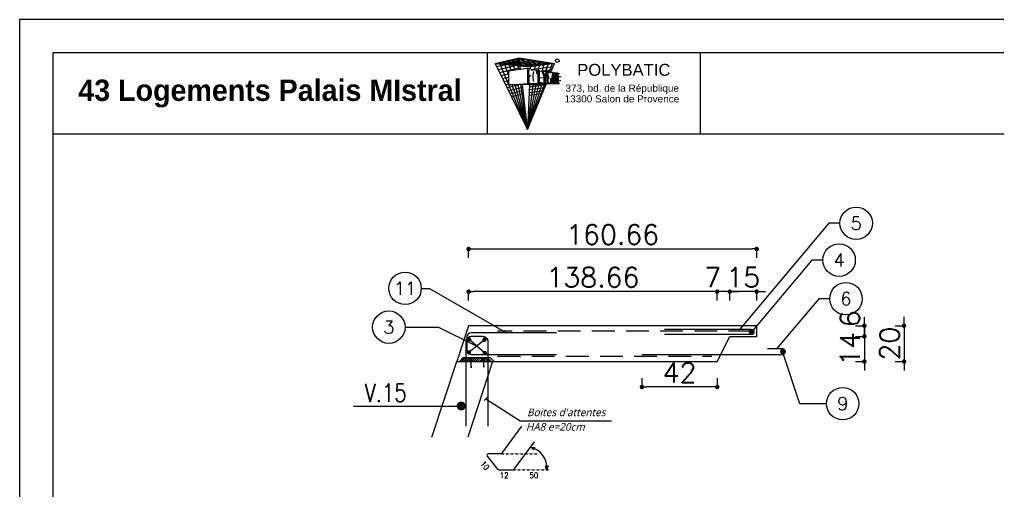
# Model space of a CAD drawing. Header units: millimetres. Extents: x -21776 to 63757, y -7870 to 8483.
# Drawn here: x 57163 to 57709, y -4784 to -4522 of the extents above; entities that cross this region are included whole.
import ezdxf
from ezdxf.enums import TextEntityAlignment as Align

# ---------------------------------------------------------------- set-up
doc = ezdxf.new("R2010")
doc.units = ezdxf.units.MM
doc.header["$PDMODE"] = 34
for name, pattern in [('CACHEX2', [19.05, 12.7, -6.35]), ('CONTINUE', [0]), ('HIDDEN2', [0.1875, 0.125, -0.0625])]:
    doc.linetypes.add(name, pattern=pattern)
for name, color, linetype in [('COTATION', 1, 'Continuous'), ('GO-CARTOUCHE', 7, 'Continuous'), ('GO-COTATION', 1, 'Continuous'), ('GO-FER-HA', 140, 'Continuous'), ('GO-TEXTE', 9, 'Continuous'), ('GO-TEXTE-ACIER', 3, 'Continuous'), ('GO-TEXTE-FER', 3, 'Continuous'), ('préfa v', 2, 'Continuous'), ('STR_TS_TXT', 7, 'Continuous'), ('STR_VOI-POT', 6, 'Continuous'), ('TEXTE-ACIER', 3, 'Continuous')]:
    doc.layers.add(name, color=color, linetype=linetype)
doc.styles.add('Lucida', font='')
doc.styles.get("Standard").update_dxf_attribs({"font": 'romans.shx'})
doc.styles.add('TEXTE', font='romans.shx')
doc.styles.add('TEXTE TS', font='romans.shx', dxfattribs={"width": 0.7, "oblique": 15})
doc.styles.add('TEXTEBA', font='ARIAL.TTF')
doc.styles.get('Lucida').set_extended_font_data('Lucida Sans', italic=True)
doc.dimstyles.new('COUPE-20', dxfattribs={"dimscale": 0.5, "dimtxt": 22, "dimasz": 5, "dimexe": 0.05, "dimexo": 0, "dimgap": 5, "dimtad": 1, "dimdsep": 46, "dimtxsty": 'Standard', "dimblk1": 'DOT', "dimblk2": 'DOT', "dimsah": 1, "dimcen": 0, "dimdle": 150, "dimclrd": 1, "dimclre": 1, "dimclrt": 7, "dimadec": 0, "dimazin": 0, "dimtfac": 1, "dimtix": 1, "dimtmove": 2, "dimatfit": 3, "dimldrblk": 'DOT', "dimfxl": 0, "dimtvp": 1, "dimtolj": 1, "dimtzin": 0, "dimarcsym": 0})

# ---------------------------------------------------------------- blocks, each defined once
blk = doc.blocks.new('_DOT')
at = {"color": 0, "linetype": 'ByBlock'}
blk.add_line((-0.5, 0), (-1, 0), dxfattribs=at)
at = {"color": 0, "linetype": 'ByBlock', "const_width": 0.5}
blk.add_lwpolyline([(-0.25, 0, 1), (0.25, 0, 1)], format="xyb", close=True, dxfattribs=at)
blk = doc.blocks.new('*D2235')
at = {"layer": 'DEFPOINTS', "color": 0}
for p in [(57574.51, -4692.38), (57574.51, -4698.38), (57634.57, -4698.38)]:
    blk.add_point(p, dxfattribs=at)
at = {"layer": 'préfa v', "color": 1, "lineweight": -2}
for p, q in [((57634.57, -4689.88), (57634.57, -4687.38)), ((57629.57, -4692.38), (57634.6, -4692.38)), ((57634.57, -4692.38), (57634.57, -4698.38)), ((57629.57, -4698.38), (57634.6, -4698.38)), ((57634.57, -4700.88), (57634.57, -4703.38))]:
    blk.add_line(p, q, dxfattribs=at)
at = {"layer": 'préfa v', "color": 1, "lineweight": -2, "xscale": 2.5, "yscale": 2.5, "zscale": 2.5}
for p, rotation in [((57634.57, -4692.38), 270), ((57634.57, -4698.38), 90)]:
    blk.add_blockref('_DOT', p, dxfattribs=dict(at, rotation=rotation))
at = {"layer": 'préfa v', "color": 7, "insert": (57626.57, -4688.54), "char_height": 11, "attachment_point": 5, "rotation": 90}
blk.add_mtext('\\A1;6', dxfattribs=at)
blk = doc.blocks.new('*D2236')
at = {"layer": 'DEFPOINTS', "color": 0}
for p in [(57574.51, -4698.38), (57552.51, -4712.38), (57634.57, -4712.38)]:
    blk.add_point(p, dxfattribs=at)
at = {"layer": 'préfa v', "color": 1, "lineweight": -2}
for p, q in [((57634.57, -4695.88), (57634.57, -4693.38)), ((57629.57, -4698.38), (57634.6, -4698.38)), ((57634.57, -4698.38), (57634.57, -4712.38)), ((57629.57, -4712.38), (57634.6, -4712.38)), ((57634.57, -4714.88), (57634.57, -4717.38))]:
    blk.add_line(p, q, dxfattribs=at)
at = {"layer": 'préfa v', "color": 1, "lineweight": -2, "xscale": 2.5, "yscale": 2.5, "zscale": 2.5}
for p, rotation in [((57634.57, -4698.38), 270), ((57634.57, -4712.38), 90)]:
    blk.add_blockref('_DOT', p, dxfattribs=dict(at, rotation=rotation))
at = {"layer": 'préfa v', "color": 7, "insert": (57626.57, -4705.38), "char_height": 11, "attachment_point": 5, "rotation": 90}
blk.add_mtext('\\A1;14', dxfattribs=at)
blk = doc.blocks.new('*D2237')
at = {"layer": 'DEFPOINTS', "color": 0}
for p in [(57559.51, -4673.4), (57574.51, -4692.38), (57559.51, -4698.38)]:
    blk.add_point(p, dxfattribs=at)
at = {"layer": 'préfa v', "color": 1, "lineweight": -2}
for p, q in [((57557.01, -4673.4), (57554.51, -4673.4)), ((57559.51, -4678.4), (57559.51, -4673.37)), ((57574.51, -4673.4), (57559.51, -4673.4)), ((57574.51, -4678.4), (57574.51, -4673.37)), ((57577.01, -4673.4), (57579.51, -4673.4))]:
    blk.add_line(p, q, dxfattribs=at)
at = {"layer": 'préfa v', "color": 1, "lineweight": -2, "xscale": 2.5, "yscale": 2.5, "zscale": 2.5}
blk.add_blockref('_DOT', (57559.51, -4673.4), dxfattribs=at)
at = {"layer": 'préfa v', "color": 1, "lineweight": -2, "xscale": 2.5, "yscale": 2.5, "zscale": 2.5, "rotation": 180}
blk.add_blockref('_DOT', (57574.51, -4673.4), dxfattribs=at)
at = {"layer": 'préfa v', "color": 7, "insert": (57567.01, -4665.4), "char_height": 11, "attachment_point": 5}
blk.add_mtext('\\A1;15', dxfattribs=at)
blk = doc.blocks.new('*D2238')
at = {"layer": 'DEFPOINTS', "color": 0}
for p in [(57552.51, -4673.4), (57559.51, -4698.38), (57552.51, -4712.38)]:
    blk.add_point(p, dxfattribs=at)
at = {"layer": 'préfa v', "color": 1, "lineweight": -2}
for p, q in [((57550.01, -4673.4), (57547.51, -4673.4)), ((57552.51, -4678.4), (57552.51, -4673.37)), ((57559.51, -4673.4), (57552.51, -4673.4)), ((57559.51, -4678.4), (57559.51, -4673.37)), ((57562.01, -4673.4), (57564.51, -4673.4))]:
    blk.add_line(p, q, dxfattribs=at)
at = {"layer": 'préfa v', "color": 1, "lineweight": -2, "xscale": 2.5, "yscale": 2.5, "zscale": 2.5}
blk.add_blockref('_DOT', (57552.51, -4673.4), dxfattribs=at)
at = {"layer": 'préfa v', "color": 1, "lineweight": -2, "xscale": 2.5, "yscale": 2.5, "zscale": 2.5, "rotation": 180}
blk.add_blockref('_DOT', (57559.51, -4673.4), dxfattribs=at)
at = {"layer": 'préfa v', "color": 7, "insert": (57549.99, -4665.4), "char_height": 11, "attachment_point": 5}
blk.add_mtext('\\A1;7', dxfattribs=at)
blk = doc.blocks.new('*D2239')
at = {"layer": 'DEFPOINTS', "color": 0}
for p in [(57413.85, -4673.4), (57413.85, -4692.38), (57552.51, -4712.38)]:
    blk.add_point(p, dxfattribs=at)
at = {"layer": 'préfa v', "color": 1, "lineweight": -2}
for p, q in [((57413.85, -4678.4), (57413.85, -4673.37)), ((57550.01, -4673.4), (57416.35, -4673.4)), ((57552.51, -4678.4), (57552.51, -4673.37))]:
    blk.add_line(p, q, dxfattribs=at)
at = {"layer": 'préfa v', "color": 1, "lineweight": -2, "xscale": 2.5, "yscale": 2.5, "zscale": 2.5, "rotation": 180}
blk.add_blockref('_DOT', (57413.85, -4673.4), dxfattribs=at)
at = {"layer": 'préfa v', "color": 1, "lineweight": -2, "xscale": 2.5, "yscale": 2.5, "zscale": 2.5}
blk.add_blockref('_DOT', (57552.51, -4673.4), dxfattribs=at)
at = {"layer": 'préfa v', "color": 7, "insert": (57483.18, -4665.4), "char_height": 11, "attachment_point": 5}
blk.add_mtext('\\A1;138.66', dxfattribs=at)
blk = doc.blocks.new('*D2240')
at = {"layer": 'DEFPOINTS', "color": 0}
for p in [(57574.51, -4649.58), (57413.85, -4692.38), (57574.51, -4692.38)]:
    blk.add_point(p, dxfattribs=at)
at = {"layer": 'préfa v', "color": 1, "lineweight": -2}
for p, q in [((57413.85, -4654.58), (57413.85, -4649.56)), ((57416.35, -4649.58), (57572.01, -4649.58)), ((57574.51, -4654.58), (57574.51, -4649.56))]:
    blk.add_line(p, q, dxfattribs=at)
at = {"layer": 'préfa v', "color": 1, "lineweight": -2, "xscale": 2.5, "yscale": 2.5, "zscale": 2.5, "rotation": 180}
blk.add_blockref('_DOT', (57413.85, -4649.58), dxfattribs=at)
at = {"layer": 'préfa v', "color": 1, "lineweight": -2, "xscale": 2.5, "yscale": 2.5, "zscale": 2.5}
blk.add_blockref('_DOT', (57574.51, -4649.58), dxfattribs=at)
at = {"layer": 'préfa v', "color": 7, "insert": (57494.18, -4641.58), "char_height": 11, "attachment_point": 5}
blk.add_mtext('\\A1;160.66', dxfattribs=at)
blk = doc.blocks.new('*D2249')
at = {"layer": 'DEFPOINTS', "color": 0}
for p in [(57574.51, -4692.38), (57552.51, -4712.38), (57656.7, -4712.38)]:
    blk.add_point(p, dxfattribs=at)
at = {"layer": 'STR_VOI-POT', "color": 1, "lineweight": -2}
for p, q in [((57656.7, -4689.88), (57656.7, -4687.38)), ((57651.7, -4692.38), (57656.73, -4692.38)), ((57656.7, -4692.38), (57656.7, -4712.38)), ((57651.7, -4712.38), (57656.73, -4712.38)), ((57656.7, -4714.88), (57656.7, -4717.38))]:
    blk.add_line(p, q, dxfattribs=at)
at = {"layer": 'STR_VOI-POT', "color": 1, "lineweight": -2, "xscale": 2.5, "yscale": 2.5, "zscale": 2.5}
for p, rotation in [((57656.7, -4692.38), 270), ((57656.7, -4712.38), 90)]:
    blk.add_blockref('_DOT', p, dxfattribs=dict(at, rotation=rotation))
at = {"layer": 'STR_VOI-POT', "color": 7, "insert": (57648.7, -4702.38), "char_height": 11, "attachment_point": 5, "rotation": 90}
blk.add_mtext('\\A1;20', dxfattribs=at)
blk = doc.blocks.new('*D2252')
at = {"layer": 'COTATION', "color": 1, "lineweight": -2}
for p, q in [((57510.51, -4721.58), (57510.51, -4726.6)), ((57552.51, -4721.58), (57552.51, -4726.6)), ((57550.01, -4726.58), (57513.01, -4726.58))]:
    blk.add_line(p, q, dxfattribs=at)
at = {"layer": 'DEFPOINTS', "color": 0}
for p in [(57510.51, -4708.38), (57552.51, -4712.38), (57510.51, -4726.58)]:
    blk.add_point(p, dxfattribs=at)
at = {"layer": 'COTATION', "color": 1, "lineweight": -2, "xscale": 2.5, "yscale": 2.5, "zscale": 2.5, "rotation": 180}
blk.add_blockref('_DOT', (57510.51, -4726.58), dxfattribs=at)
at = {"layer": 'COTATION', "color": 1, "lineweight": -2, "xscale": 2.5, "yscale": 2.5, "zscale": 2.5}
blk.add_blockref('_DOT', (57552.51, -4726.58), dxfattribs=at)
at = {"layer": 'COTATION', "color": 7, "insert": (57531.51, -4718.58), "char_height": 11, "attachment_point": 5}
blk.add_mtext('\\A1;42', dxfattribs=at)
blk = doc.blocks.new('staboxdetail')
at = {"layer": 'GO-TEXTE-FER'}
blk.add_lwpolyline([(-8.57, 15.58), (-19.76, 0.33, -0.238859), (-20.41, 0), (-27.16, 0, 0.630281), (-27.79, -1.3), (-21.96, -8.52, 0.226783), (-21.34, -8.82), (-13.3, -8.82, 0.238859), (-12.65, -8.49), (-1.46, 6.77)], format="xyb", dxfattribs=at)
at = {"layer": 'GO-TEXTE-FER', "color": 1, "flags": 128}
for points in [[(-3.64, 3.75), (-1.35, 3.64), (-1.75, 2.31), (-3.64, 3.75)], [(5.34, -8.85), (4.78, -6.62), (6.18, -6.63), (5.34, -8.85)]]:
    blk.add_lwpolyline(points, dxfattribs=at)
at = {"layer": 'GO-TEXTE-FER', "color": 1}
blk.add_arc((-6, -7.43), 11.43, 352.851, 78.092, dxfattribs=at)
at = {"layer": 'TEXTE-ACIER', "color": 1, "linetype": 'HIDDEN2', "ltscale": 0.025}
for p, q in [((-20, 0), (0, 0)), ((-12.89, -8.82), (7.11, -8.82))]:
    blk.add_line(p, q, dxfattribs=at)
at = {"layer": 'GO-TEXTE-FER', "color": 1, "style": 'TEXTE', "width": 0.9}
blk.add_text('10', height=3.15, rotation=309.8185, dxfattribs=at).set_placement((-31.88, -5.6))
for s, p in [('12', (-20.75, -13.49)), ('50', (-4.19, -13.49))]:
    blk.add_text(s, height=3.15, dxfattribs=at).set_placement(p)
blk = doc.blocks.new('stab')
at = {"layer": 'GO-FER-HA'}
h = blk.add_hatch(dxfattribs=at)
h.set_pattern_fill('ANSI31', color=9, scale=6.075, angle=-540, style=0)
h.set_pattern_definition([(315, (-54992.6584, 395894.73794), (-0.536959212, -0.536959212), [])])
h.paths.add_polyline_path([(8.55, 0), (6.53, -2.03), (4.9, -2.03), (4.9, 0)])
h.paths.add_polyline_path([(4.9, 0), (4.9, -2.03), (1.75, -2.03), (1.95, 0)])
h.paths.add_polyline_path([(1.41, 0), (1.73, -2.03), (-8.03, -2.03), (-7.82, 0)])
h.paths.add_polyline_path([(-8.11, -1.56), (-9.67, 0), (-8.25, 0)])
at = {"layer": 'COTATION'}
for p, q in [((4.33, -12.16), (-4.35, -5.08)), ((4.55, -4.74), (-4.24, -12.3))]:
    blk.add_line(p, q, dxfattribs=at)
at = {"layer": 'GO-FER-HA', "color": 1}
blk.add_lwpolyline([(-5.93, 36.01), (-5.93, 0.57), (-5.93, -11.07, 0.414214), (-2.89, -14.1), (3.18, -14.1, 0.414214), (6.22, -11.07), (6.22, 36.01)], format="xyb", dxfattribs=at)
blk.add_lwpolyline([(-7.65, -2.03), (-9.67, 0), (9.67, 0), (7.65, -2.03)], close=True, dxfattribs=at)
blk.add_lwpolyline([(-3.88, 0), (-3.68, -2.22), (-3.09, 3.47), (-3.09, 0), (3.09, 0), (3.42, -2.09), (3.94, 3.21), (3.94, 0)], dxfattribs=at)
at = {"layer": 'GO-FER-HA', "color": 6, "linetype": 'Continuous', "const_width": 1.2}
for points in [[(-3.75, -5.08, -1), (-4.95, -5.08, -1)], [(5.15, -4.74, -1), (3.95, -4.74, -1)], [(-3.64, -12.3, -1), (-4.84, -12.3, -1)], [(4.93, -12.16, -1), (3.73, -12.16, -1)]]:
    blk.add_lwpolyline(points, format="xyb", close=True, dxfattribs=at)

msp = doc.modelspace()

# ---------------------------------------------------------------- linework, layer by layer
at = {"layer": 'COTATION'}
for points in [[(57620.93857, -4635.21503), (57614.79647, -4635.21503), (57565.09523, -4694.38085)], [(57611.41035, -4655.79128), (57605.26825, -4655.79128), (57571.25091, -4696.28651)], [(57387.45452, -4671.56035), (57392.02499, -4671.56035), (57435.04473, -4696.38085)], [(57615.25117, -4677.3467), (57609.10907, -4677.3467), (57585.55946, -4705.38085)], [(57378.40965, -4693.21348), (57397.10704, -4693.21348), (57418.33492, -4703.7594)], [(57349.55251, -4737.20917), (57409.70824, -4737.20917)]]:
    msp.add_lwpolyline(points, dxfattribs=at)
at = {"layer": 'COTATION', "const_width": 2.5}
msp.add_lwpolyline([(57408.45824, -4737.20917, -1), (57410.95824, -4737.20917, -1)], format="xyb", close=True, dxfattribs=at)
at = {"layer": 'GO-CARTOUCHE', "color": 9, "linetype": 'CONTINUE'}
for p, q in [((57428.67247, -4546.06632), (57442.06563, -4542.95163)), ((57442.82572, -4549.43776), (57442.06563, -4542.95163)), ((57442.06563, -4542.95163), (57461.68818, -4546.06632)), ((57428.67247, -4546.06632), (57448.29501, -4547.93514)), ((57428.67247, -4546.06632), (57446.73767, -4582.81966)), ((57429.49354, -4547.73678), (57442.278, -4544.76382)), ((57430.18187, -4546.21007), (57443.5748, -4543.19118)), ((57430.31461, -4549.40723), (57442.49036, -4546.576)), ((57436.14772, -4557.54868), (57431.09945, -4545.50191)), ((57431.09945, -4545.50191), (57450.72954, -4547.59543)), ((57431.13568, -4551.07769), (57442.70273, -4548.38819)), ((57433.20067, -4546.49758), (57446.59315, -4543.67029)), ((57436.14772, -4552.45382), (57433.52644, -4544.93749)), ((57433.52644, -4544.93749), (57453.16407, -4547.25573)), ((57435.95342, -4544.37308), (57455.59859, -4546.91603)), ((57437.59004, -4550.20771), (57435.95342, -4544.37308)), ((57436.21947, -4546.78508), (57449.6115, -4544.14939)), ((57439.68526, -4549.89959), (57438.38041, -4543.80866)), ((57438.38041, -4543.80866), (57458.03312, -4546.57633)), ((57439.23827, -4547.07259), (57452.62984, -4544.62849)), ((57441.75899, -4549.59463), (57440.8074, -4543.24425)), ((57440.8074, -4543.24425), (57460.46765, -4546.23663)), ((57442.25707, -4547.36009), (57455.64819, -4545.10759)), ((57445.27588, -4547.6476), (57458.66653, -4545.5867)), ((57446.78528, -4547.79135), (57460.17571, -4545.82625)), ((57448.29501, -4547.93514), (57448.2431, -4549.09783)), ((57461.68818, -4546.06632), (57448.29501, -4547.93514)), ((57448.72964, -4549.45027), (57461.00866, -4547.73681)), ((57450.72954, -4547.59543), (57450.50672, -4549.56159)), ((57453.16407, -4547.25573), (57452.62354, -4549.78268)), ((57455.59859, -4546.91603), (57454.80687, -4550.12402)), ((57458.03312, -4546.57633), (57456.8054, -4550.51568)), ((57460.46765, -4546.23663), (57458.77579, -4550.74453)), ((57459.60244, -4551.19376), (57461.68818, -4546.06632)), ((57431.95675, -4552.74815), (57436.14772, -4551.77376)), ((57432.77782, -4554.4186), (57436.14772, -4553.63518)), ((57446.73767, -4548.86247), (57436.14772, -4550.41982)), ((57436.14772, -4550.41982), (57436.14772, -4557.89507)), ((57448.48089, -4549.13501), (57446.73767, -4548.86247)), ((57446.73767, -4548.86247), (57446.73767, -4557.87744)), ((57447.3606, -4552.49082), (57447.3606, -4549.59037)), ((57448.1528, -4549.71422), (57447.3606, -4549.59037)), ((57447.3606, -4552.49082), (57447.98777, -4552.53948)), ((57448.21249, -4553.18173), (57447.3606, -4553.11563)), ((57447.3606, -4553.11563), (57447.3606, -4557.27213)), ((57448.52655, -4552.87272), (57448.21249, -4553.18173)), ((57448.92891, -4549.79362), (57450.89526, -4549.50762)), ((57449.64449, -4552.46537), (57449.60601, -4553.31857)), ((57449.60601, -4553.31857), (57449.6656, -4554.61005)), ((57449.78298, -4551.41547), (57449.64449, -4552.46537)), ((57450.0102, -4550.57838), (57449.78298, -4551.41547)), ((57451.64942, -4550.28162), (57451.2869, -4549.69815)), ((57452.59328, -4549.77795), (57451.4417, -4549.9473)), ((57451.89381, -4550.98011), (57451.64942, -4550.28162)), ((57452.08124, -4551.98885), (57451.89381, -4550.98011)), ((57452.59328, -4557.27213), (57452.59328, -4549.7711)), ((57453.21622, -4549.87534), (57452.59328, -4549.77795)), ((57453.21622, -4556.6492), (57453.21622, -4549.87534)), ((57453.21622, -4550.39212), (57454.77724, -4550.17735)), ((57453.21622, -4550.39212), (57453.21671, -4556.6492)), ((57453.21671, -4554.11475), (57456.04684, -4553.86628)), ((57454.75616, -4550.1161), (57456.04684, -4553.86628)), ((57455.31317, -4550.20318), (57454.75616, -4550.1161)), ((57454.77724, -4550.17735), (57456.04684, -4553.86628)), ((57454.98913, -4550.15252), (57460.32914, -4549.40729)), ((57455.31317, -4550.20318), (57456.3412, -4553.19023)), ((57457.06644, -4550.47729), (57455.48743, -4550.7095)), ((57456.04684, -4557.27213), (57456.04684, -4553.86628)), ((57457.06644, -4550.47729), (57456.3412, -4553.19023)), ((57457.5616, -4550.5547), (57456.66977, -4553.8908)), ((57456.66977, -4557.2645), (57456.67309, -4553.8784)), ((57456.66977, -4557.27213), (57456.66977, -4553.8908)), ((57456.67309, -4553.8784), (57457.54326, -4550.62331)), ((57457.5616, -4550.5547), (57457.06644, -4550.47729)), ((57457.54326, -4550.62331), (57457.72877, -4550.59553)), ((57457.72877, -4550.58084), (57457.54748, -4550.6075)), ((57457.72877, -4557.27213), (57457.72877, -4550.58084)), ((57458.93525, -4550.76946), (57457.72877, -4550.58084)), ((57458.86789, -4551.20028), (57458.16482, -4551.09036)), ((57458.16482, -4553.71445), (57458.16482, -4551.09036)), ((57458.16482, -4553.71445), (57458.73303, -4553.75853)), ((57459.34901, -4551.11973), (57459.64962, -4551.07778)), ((57460.65713, -4551.03866), (57459.40072, -4551.22343)), ((57460.33923, -4553.68759), (57460.27201, -4554.24772)), ((57460.41288, -4553.07391), (57460.33923, -4553.68759)), ((57460.65713, -4551.03866), (57460.41288, -4553.07391)), ((57460.6471, -4554.78177), (57460.81048, -4553.42042)), ((57460.96751, -4551.08719), (57460.65713, -4551.03866)), ((57460.81048, -4553.42042), (57460.97824, -4554.80746)), ((57460.96751, -4551.08719), (57461.71485, -4557.2662)), ((57460.99448, -4551.31018), (57461.71557, -4551.20414)), ((57461.04466, -4551.72505), (57461.71557, -4551.64549)), ((57461.05614, -4551.81992), (57462.12048, -4551.7088)), ((57461.71557, -4551.20414), (57461.71557, -4551.64549)), ((57462.96145, -4551.39892), (57461.71557, -4551.20414)), ((57461.71557, -4551.64549), (57462.12048, -4551.7088)), ((57462.12048, -4557.2662), (57462.12048, -4551.7088)), ((57462.55654, -4551.77697), (57462.96145, -4551.84027)), ((57462.55654, -4557.2662), (57462.55654, -4551.77697)), ((57462.55654, -4551.8757), (57462.96145, -4551.84027)), ((57462.96145, -4551.84027), (57462.96145, -4551.39892)), ((57463.11981, -4551.42368), (57462.96145, -4551.47452)), ((57463.11981, -4551.42368), (57463.11981, -4557.26789)), ((57463.55587, -4551.49185), (57463.11981, -4551.42368)), ((57463.55587, -4551.49185), (57463.55587, -4557.27213)), ((57463.55587, -4551.69655), (57464.5437, -4551.60465)), ((57464.91378, -4553.43977), (57464.17921, -4553.5081)), ((57465.36005, -4553.50954), (57464.91378, -4553.43977)), ((57433.5989, -4556.08906), (57436.14772, -4555.49657)), ((57434.41997, -4557.75951), (57436.14772, -4557.35793)), ((57435.24104, -4559.42997), (57441.8456, -4557.89507)), ((57436.06211, -4561.10042), (57443.97692, -4559.26129)), ((57436.14772, -4557.89507), (57447.3606, -4557.27213)), ((57447.24251, -4557.8766), (57436.14772, -4557.89507)), ((57446.73767, -4582.81966), (57436.29288, -4557.89507)), ((57446.73767, -4582.81966), (57438.04533, -4557.89507)), ((57446.73767, -4582.81966), (57439.74634, -4557.89507)), ((57446.73767, -4582.81966), (57441.39812, -4557.89507)), ((57446.73767, -4582.81966), (57443.00278, -4557.89507)), ((57446.73767, -4582.81966), (57443.81682, -4557.89507)), ((57446.73767, -4582.81966), (57457.02182, -4557.53777)), ((57456.2157, -4557.56578), (57446.73767, -4582.81966)), ((57454.59059, -4557.62224), (57446.73767, -4582.81966)), ((57452.94219, -4557.67951), (57446.73767, -4582.81966)), ((57451.26999, -4557.73761), (57446.73767, -4582.81966)), ((57449.57347, -4557.79655), (57446.73767, -4582.81966)), ((57447.8521, -4557.85635), (57446.73767, -4582.81966)), ((57447.24251, -4557.8766), (57450.37437, -4557.762)), ((57447.3606, -4557.27213), (57454.86691, -4557.27213)), ((57447.7287, -4560.62047), (57456.25202, -4559.43021)), ((57447.79949, -4559.0348), (57456.93154, -4557.75972)), ((57449.6656, -4554.61005), (57449.95341, -4556.07624)), ((57450.37437, -4557.762), (57450.93521, -4557.74148)), ((57450.97823, -4557.7399), (57457.72284, -4557.49311)), ((57452.59003, -4557.27305), (57457.73698, -4557.27213)), ((57453.21622, -4556.6492), (57454.86691, -4556.6492)), ((57453.21671, -4556.6492), (57454.86691, -4556.65427)), ((57454.86691, -4557.27213), (57454.86691, -4556.6492)), ((57454.86691, -4557.27213), (57456.05096, -4557.27213)), ((57456.04684, -4556.65427), (57456.05096, -4557.27213)), ((57456.05096, -4557.27213), (57456.66977, -4557.27213)), ((57457.72246, -4557.26619), (57463.11981, -4557.2662)), ((57457.72389, -4557.49307), (57464.56303, -4557.27483)), ((57457.72877, -4557.27213), (57459.04905, -4557.27213)), ((57458.16482, -4554.15182), (57458.6993, -4554.19328)), ((57458.16482, -4556.83608), (57458.16482, -4554.15182)), ((57458.16482, -4556.83608), (57458.91502, -4556.83608)), ((57459.2914, -4557.05924), (57459.04253, -4557.2662)), ((57459.04253, -4557.2662), (57459.89741, -4557.2662)), ((57459.46977, -4556.67452), (57459.2914, -4557.05924)), ((57459.42623, -4554.53315), (57459.50601, -4554.78554)), ((57459.57232, -4556.18057), (57459.46977, -4556.67452)), ((57459.50601, -4554.78554), (57459.5847, -4555.26651)), ((57459.60316, -4555.73487), (57459.57232, -4556.18057)), ((57459.5847, -4555.26651), (57459.60316, -4555.73487)), ((57459.96565, -4556.80051), (57459.90976, -4557.2662)), ((57460.02865, -4556.27558), (57459.96565, -4556.80051)), ((57460.08113, -4555.83826), (57460.02865, -4556.27558)), ((57460.13137, -4555.41965), (57460.08113, -4555.83826)), ((57460.18205, -4554.99731), (57460.13137, -4555.41965)), ((57460.20829, -4554.77865), (57460.18205, -4554.99731)), ((57460.22555, -4554.63487), (57460.20829, -4554.77865)), ((57460.23957, -4554.51805), (57460.22555, -4554.63487)), ((57460.27201, -4554.24772), (57460.23957, -4554.51805)), ((57460.5951, -4555.21511), (57460.34895, -4557.2662)), ((57460.5951, -4555.21511), (57461.03164, -4555.24897)), ((57460.6471, -4554.78177), (57460.97824, -4554.80746)), ((57461.03164, -4555.24897), (57461.27634, -4557.27213)), ((57462.55654, -4557.2662), (57463.11981, -4557.2662)), ((57463.11981, -4557.26789), (57463.55587, -4557.27213)), ((57463.6977, -4554.47383), (57463.72238, -4555.0936)), ((57463.72238, -4555.0936), (57463.78137, -4555.66122)), ((57463.78137, -4555.66122), (57463.87137, -4556.13854)), ((57463.87137, -4556.13854), (57464.00058, -4556.58078)), ((57464.00058, -4556.58078), (57464.2031, -4556.99355)), ((57464.2031, -4556.99355), (57464.43564, -4557.24871)), ((57464.89434, -4555.64961), (57464.23002, -4555.71141)), ((57464.89434, -4555.64961), (57465.3366, -4555.63342)), ((57436.88318, -4562.77088), (57444.18929, -4561.07348)), ((57437.70425, -4564.44134), (57444.40165, -4562.88566)), ((57447.58712, -4563.7918), (57454.89298, -4562.77118)), ((57447.65791, -4562.20613), (57455.5725, -4561.1007))]:
    msp.add_line(p, q, dxfattribs=at)
at = {"layer": 'GO-CARTOUCHE', "linetype": 'Continuous'}
for points in [[(58277.02605, -5309.04286), (58277.02605, -4521.54286), (57163.3897, -4521.54286), (57163.3897, -5309.04286)], [(58258.4673, -5290.48411), (58258.4673, -4540.10161), (57181.94845, -4540.10161), (57181.94845, -5290.48411)]]:
    msp.add_lwpolyline(points, close=True, dxfattribs=at)
at = {"layer": 'GO-CARTOUCHE', "color": 2, "ltscale": 3}
for points in [[(57422.48424, -4734.13674), (57424.46936, -4732.15163)], [(57423.4768, -4733.14418), (57442.62858, -4745.50613), (57493.45304, -4745.50613)]]:
    msp.add_lwpolyline(points, dxfattribs=at)
at = {"layer": 'GO-CARTOUCHE', "color": 9, "linetype": 'CONTINUE'}
for centre in [(57463.27783, -4544.51691, 70.13956), (57463.27783, -4544.51691, 70.13956), (57463.27783, -4544.51691)]:
    msp.add_circle(centre, 0.9967, dxfattribs=at)
at = {"layer": 'GO-COTATION'}
msp.add_lwpolyline([(57613.42007, -4735.90791), (57598.53886, -4735.90791), (57588.99252, -4706.85299)], dxfattribs=at)
at = {"layer": 'GO-TEXTE', "color": 7}
for points in [[(57424.12991, -4540.10161), (57424.12991, -4585.54823)], [(57543.03567, -4540.10161), (57543.03567, -4585.54823)], [(58258.4673, -4585.54823), (57181.94845, -4585.54823)]]:
    msp.add_lwpolyline(points, dxfattribs=at)
at = {"layer": 'GO-TEXTE-ACIER'}
for centre in [(57629.99533, -4635.21503), (57620.46711, -4655.79128), (57378.39775, -4671.56035), (57624.30793, -4677.3467), (57369.35289, -4693.21348), (57622.47683, -4735.90791)]:
    msp.add_circle(centre, 9.05676, dxfattribs=at)
at = {"layer": 'préfa v'}
for points in [[(57407.25551, -4712.38085), (57552.5085, -4712.38085), (57559.5085, -4698.38085), (57574.5085, -4698.38085), (57574.5085, -4692.38085), (57413.84563, -4692.38085), (57407.25551, -4712.38085)], [(57393.34264, -4754.6046), (57407.25551, -4712.38085), (57427.25551, -4712.38085), (57413.34264, -4754.6046)]]:
    msp.add_lwpolyline(points, dxfattribs=at)
at = {"layer": 'STR_VOI-POT', "color": 1, "linetype": 'CACHEX2'}
for points in [[(57571.5085, -4695.38085), (57430.0085, -4695.38085)], [(57430.0085, -4709.38085), (57549.5085, -4709.38085)]]:
    msp.add_lwpolyline(points, dxfattribs=at)
at = {"layer": 'STR_VOI-POT'}
for points in [[(57523.0085, -4694.38085), (57571.5085, -4694.38085, -0.414213562), (57573.0085, -4695.88085), (57573.0085, -4695.88085, -0.414213562), (57571.5085, -4697.38085), (57523.0085, -4697.38085)], [(57462.79473, -4696.38085), (57415.29473, -4696.38085, 0.414213562), (57412.79473, -4698.88085), (57412.79473, -4705.88085, 0.414213562), (57415.29473, -4708.38085), (57462.79473, -4708.38085)], [(57510.5085, -4708.38085), (57589.0085, -4708.38085, 0.414213562), (57590.5085, -4706.88085), (57590.5085, -4706.88085, 0.414213562), (57589.0085, -4705.38085), (57580.5085, -4705.38085)]]:
    msp.add_lwpolyline(points, format="xyb", dxfattribs=at)
at = {"layer": 'STR_VOI-POT', "const_width": 1.44}
for points in [[(57572.21252, -4695.85299, 1), (57570.77252, -4695.85299, 1)], [(57589.71252, -4706.85299, 1), (57588.27252, -4706.85299, 1)]]:
    msp.add_lwpolyline(points, format="xyb", close=True, dxfattribs=at)

# ---------------------------------------------------------------- block references
at = {"layer": 'préfa v', "xscale": -1, "rotation": 180}
msp.add_blockref('stab', (57418.34643, -4712.38085), dxfattribs=at)
at = {"layer": 'STR_VOI-POT'}
msp.add_blockref('staboxdetail', (57451.98562, -4763.98629), dxfattribs=at)

# ---------------------------------------------------------------- texts
at = {"layer": 'GO-CARTOUCHE', "color": 9, "style": 'TEXTEBA'}
for s, p in [('373, bd. de la République', (57467.8452, -4561.82679)), ('13300 Salon de Provence', (57467.38076, -4567.78495))]:
    msp.add_text(s, height=3.9772727, dxfattribs=at).set_placement(p)
at = {"layer": 'GO-CARTOUCHE', "insert": (57303.03918, -4562.82492), "char_height": 11.9318181, "attachment_point": 5}
msp.add_mtext('{\\Fbold|c0;43 Logements Palais MIstral}', dxfattribs=at)
at = {"layer": 'GO-TEXTE', "color": 3, "style": 'TEXTEBA'}
msp.add_text('POLYBATIC', height=6.628788, dxfattribs=at).set_placement((57500.39027, -4549.60683), align=Align.MIDDLE)
at = {"layer": 'GO-TEXTE', "linetype": 'Continuous', "style": 'Lucida'}
for s, p in [("Boites d'attentes", (57446.46104, -4742.88478)), ('HA8 e=20cm', (57445.81493, -4750.96271))]:
    msp.add_text(s, height=4.256, rotation=359.9982025, dxfattribs=at).set_placement(p)
at = {"layer": 'GO-TEXTE-ACIER', "style": 'TEXTE'}
for s, p in [('5', (57629.99533, -4635.21503)), ('4', (57620.46711, -4655.79128)), ('11', (57378.39775, -4671.56035)), ('6', (57624.30793, -4677.3467)), ('3', (57369.35289, -4693.21348)), ('9', (57622.47683, -4735.90791))]:
    msp.add_text(s, height=7.2, dxfattribs=at).set_placement(p, align=Align.MIDDLE_CENTER)
at = {"layer": 'STR_TS_TXT', "style": 'TEXTE TS', "width": 0.8}
msp.add_text('V.15', height=10, dxfattribs=at).set_placement((57355.90697, -4734.82646, -0.00589))

# ---------------------------------------------------------------- dimensions: what is measured, and where the dimension line sits
at = {"layer": 'COTATION'}
dim = msp.add_linear_dim(base=(57510.5085, -4726.57583), p1=(57552.5085, -4712.38085), p2=(57510.5085, -4708.38085), dimstyle='COUPE-20', dxfattribs=at)
dim.commit()
dim.dimension.update_dxf_attribs({"geometry": '*D2252', "text_midpoint": (57531.5085, -4718.57583)})
at = {"layer": 'préfa v'}
for base, p1, p2, picture, middle in [((57574.5085, -4649.58351), (57413.84563, -4692.38085), (57574.5085, -4692.38085), '*D2240', (57494.17707, -4641.58351)), ((57413.84563, -4673.3985), (57552.5085, -4712.38085), (57413.84563, -4692.38085), '*D2239', (57483.17707, -4665.3985)), ((57559.5085, -4673.3985), (57574.5085, -4692.38085), (57559.5085, -4698.38085), '*D2237', (57567.0085, -4665.3985))]:
    dim = msp.add_linear_dim(base=base, p1=p1, p2=p2, dimstyle='COUPE-20', dxfattribs=at)
    dim.commit()
    dim.dimension.update_dxf_attribs({"geometry": picture, "text_midpoint": middle})
dim = msp.add_linear_dim(base=(57552.5085, -4673.3985), p1=(57559.5085, -4698.38085), p2=(57552.5085, -4712.38085), dimstyle='COUPE-20', dxfattribs=at)
dim.commit()
dim.dimension.update_dxf_attribs({"geometry": '*D2238', "text_midpoint": (57549.9878, -4665.3985), "dimtype": 160})
dim = msp.add_linear_dim(base=(57634.57004, -4698.38085), p1=(57574.5085, -4692.38085), p2=(57574.5085, -4698.38085), angle=90, dimstyle='COUPE-20', dxfattribs=at)
dim.commit()
dim.dimension.update_dxf_attribs({"geometry": '*D2235', "text_midpoint": (57626.57004, -4688.5351), "dimtype": 160})
dim = msp.add_linear_dim(base=(57634.57004, -4712.38085), p1=(57574.5085, -4698.38085), p2=(57552.5085, -4712.38085), angle=90, dimstyle='COUPE-20', dxfattribs=at)
dim.commit()
dim.dimension.update_dxf_attribs({"geometry": '*D2236', "text_midpoint": (57626.57004, -4705.38085)})
at = {"layer": 'STR_VOI-POT'}
dim = msp.add_linear_dim(base=(57656.70351, -4712.38085), p1=(57574.5085, -4692.38085), p2=(57552.5085, -4712.38085), angle=90, dimstyle='COUPE-20', dxfattribs=at)
dim.commit()
dim.dimension.update_dxf_attribs({"geometry": '*D2249', "text_midpoint": (57648.70351, -4702.38085)})

doc.saveas('drawing.dxf')
